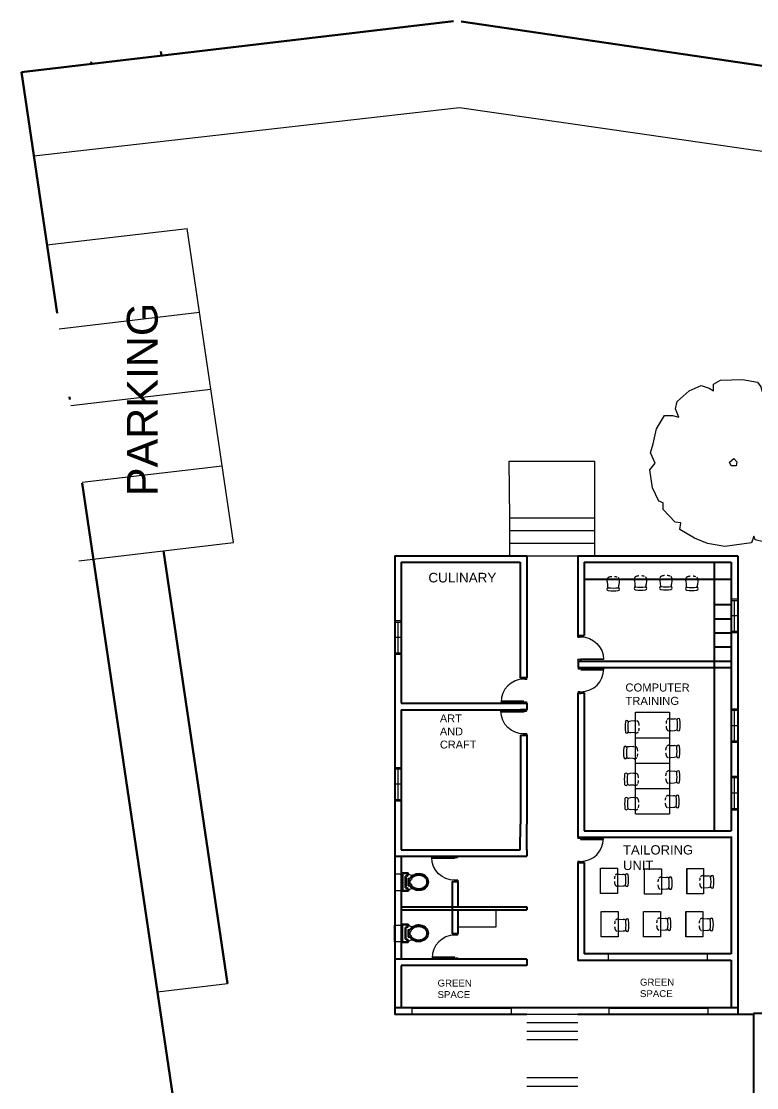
# Model space of a CAD drawing. Header units: metres. Extents: x -62 to 1282, y -193 to 114.
# Drawn here: x 225.24 to 251.3, y 75.63 to 113.43 of the extents above; entities that cross this region are included whole.
import ezdxf

# ---------------------------------------------------------------- set-up
doc = ezdxf.new("R2010")
doc.units = ezdxf.units.M
doc.header["$MEASUREMENT"] = 0
doc.linetypes.add('ACAD_ISO04W100', pattern=[30, 24, -3, 0, -3])
doc.linetypes.add('HIDDEN2', pattern=[0.1875, 0.125, -0.0625])
for name, color, linetype in [('door space', 1, 'Continuous'), ('ID-LOOSE', 31, 'Continuous'), ('ID-LOOSE2', 8, 'Continuous'), ('WINDOW', 10, 'Continuous')]:
    doc.layers.add(name, color=color, linetype=linetype)
for name, color, linetype, plot in [('PLINTH', 7, 'Continuous', False), ('STAIR', 231, 'Continuous', False), ('TEXT', 141, 'Continuous', False)]:
    doc.layers.add(name, color=color, linetype=linetype, plot=plot)
doc.layers.add('SITE BOUNDARY', color=6, linetype='ACAD_ISO04W100', lineweight=60)
doc.layers.add('WALL', color=2, linetype='Continuous', lineweight=40)
doc.styles.get("Standard").update_dxf_attribs({"font": 'arial.ttf'})

# ---------------------------------------------------------------- blocks, each defined once
blk = doc.blocks.new('A$C50846A53')
at = {"linetype": 'Continuous'}
for p, q in [((0, 0.74), (0, 0.56)), ((0.5, 0.74), (0, 0.74)), ((0.47, 0.71), (0.03, 0.71)), ((0.03, 0.71), (0.03, 0.59)), ((0.03, 0.59), (0.063, 0.59)), ((0.093, 0.64), (0.063, 0.59)), ((0.11, 0.61), (0.08, 0.56)), ((0.093, 0.64), (0.407, 0.64)), ((0.11, 0.61), (0.39, 0.61)), ((0.42, 0.56), (0.39, 0.61)), ((0.437, 0.59), (0.407, 0.64)), ((0.437, 0.59), (0.47, 0.59)), ((0.47, 0.59), (0.47, 0.71)), ((0.5, 0.56), (0.5, 0.74)), ((0, 0.56), (0.08, 0.56)), ((0.15, 0.557), (0.15, 0.52)), ((0.15, 0.557), (0.351, 0.557)), ((0.17, 0.537), (0.332, 0.537)), ((0.2, 0.507), (0.2, 0.488)), ((0.2, 0.507), (0.301, 0.507)), ((0.301, 0.507), (0.301, 0.488)), ((0.351, 0.557), (0.351, 0.52)), ((0.42, 0.56), (0.5, 0.56))]:
    blk.add_line(p, q, dxfattribs=at)
for centre, radius, start, end in [((-0.039, 0.461), 0.106, 344.642, 68.7339), ((0.11, 0.542), 0.06, 306.0032, 355.4798), ((0.391, 0.542), 0.06, 184.5202, 233.9959), ((0.539, 0.461), 0.106, 111.2661, 195.358)]:
    blk.add_arc(centre, radius, start, end, dxfattribs=at)
blk.add_ellipse((0.251, 0.274), major_axis=(0, 0.274), ratio=0.828948, start_param=0.459479, end_param=5.823706, dxfattribs=at)
for points, knots in [([(0.145, 0.493), (0.144, 0.492), (0.143, 0.491), (0.132, 0.483), (0.123, 0.475), (0.106, 0.457), (0.098, 0.447), (0.084, 0.426), (0.077, 0.415), (0.066, 0.391), (0.061, 0.378), (0.053, 0.352), (0.05, 0.339), (0.045, 0.311), (0.044, 0.298), (0.043, 0.27), (0.043, 0.256), (0.046, 0.228), (0.049, 0.215), (0.055, 0.188), (0.059, 0.175), (0.069, 0.15), (0.075, 0.138), (0.088, 0.116), (0.095, 0.105), (0.111, 0.085), (0.12, 0.077), (0.138, 0.06), (0.147, 0.053), (0.167, 0.041), (0.178, 0.036), (0.199, 0.028), (0.209, 0.025), (0.231, 0.021), (0.242, 0.02), (0.264, 0.02), (0.275, 0.021), (0.297, 0.026), (0.307, 0.029), (0.328, 0.038), (0.338, 0.044), (0.358, 0.057), (0.367, 0.064), (0.385, 0.081), (0.394, 0.09), (0.409, 0.11), (0.416, 0.121), (0.429, 0.144), (0.434, 0.156), (0.444, 0.181), (0.448, 0.194), (0.454, 0.221), (0.456, 0.235), (0.458, 0.262), (0.458, 0.276), (0.457, 0.304), (0.455, 0.318), (0.45, 0.345), (0.447, 0.358), (0.438, 0.384), (0.433, 0.396), (0.421, 0.42), (0.414, 0.431), (0.399, 0.452), (0.391, 0.461), (0.374, 0.479), (0.365, 0.486), (0.356, 0.493)], [0.542145, 0.542145, 0.542145, 0.542145, 0.562703, 0.562703, 0.724661, 0.724661, 0.886619, 0.886619, 1.048577, 1.048577, 1.210535, 1.210535, 1.372493, 1.372493, 1.534451, 1.534451, 1.696409, 1.696409, 1.858367, 1.858367, 2.020325, 2.020325, 2.182283, 2.182283, 2.344241, 2.344241, 2.506199, 2.506199, 2.668157, 2.668157, 2.830115, 2.830115, 2.992073, 2.992073, 3.154031, 3.154031, 3.315989, 3.315989, 3.477947, 3.477947, 3.639905, 3.639905, 3.801863, 3.801863, 3.963821, 3.963821, 4.125779, 4.125779, 4.287737, 4.287737, 4.449695, 4.449695, 4.611653, 4.611653, 4.773611, 4.773611, 4.935569, 4.935569, 5.097526, 5.097526, 5.259484, 5.259484, 5.421442, 5.421442, 5.5834, 5.5834, 5.741045, 5.741045, 5.741045, 5.741045]), ([(0.2, 0.488), (0.17, 0.474), (0.164, 0.47), (0.151, 0.46), (0.144, 0.454), (0.13, 0.439), (0.123, 0.431), (0.111, 0.413), (0.106, 0.404), (0.096, 0.384), (0.091, 0.373), (0.084, 0.352), (0.081, 0.34), (0.076, 0.317), (0.075, 0.305), (0.073, 0.282), (0.073, 0.27), (0.074, 0.246), (0.076, 0.234), (0.08, 0.211), (0.083, 0.2), (0.09, 0.178), (0.095, 0.167), (0.104, 0.147), (0.11, 0.138), (0.122, 0.12), (0.128, 0.112), (0.142, 0.097), (0.149, 0.09), (0.165, 0.078), (0.173, 0.073), (0.189, 0.064), (0.197, 0.06), (0.214, 0.055), (0.222, 0.053), (0.239, 0.05), (0.248, 0.05), (0.266, 0.051), (0.276, 0.052), (0.296, 0.057), (0.306, 0.061), (0.325, 0.071), (0.335, 0.077), (0.353, 0.091), (0.361, 0.099), (0.377, 0.117), (0.384, 0.127), (0.398, 0.149), (0.404, 0.161), (0.414, 0.185), (0.418, 0.198), (0.424, 0.225), (0.426, 0.239), (0.428, 0.267), (0.428, 0.281), (0.426, 0.309), (0.424, 0.323), (0.418, 0.349), (0.414, 0.363), (0.404, 0.387), (0.398, 0.399), (0.385, 0.421), (0.378, 0.431), (0.362, 0.449), (0.353, 0.458), (0.338, 0.469), (0.332, 0.474), (0.301, 0.488)], [0.459479, 0.459479, 0.459479, 0.459479, 0.567422, 0.567422, 0.720865, 0.720865, 0.874307, 0.874307, 1.02775, 1.02775, 1.181192, 1.181192, 1.334635, 1.334635, 1.488077, 1.488077, 1.64152, 1.64152, 1.794963, 1.794963, 1.948405, 1.948405, 2.101848, 2.101848, 2.25529, 2.25529, 2.408733, 2.408733, 2.562175, 2.562175, 2.715618, 2.715618, 2.86906, 2.86906, 3.022503, 3.022503, 3.175946, 3.175946, 3.356457, 3.356457, 3.536968, 3.536968, 3.717479, 3.717479, 3.89799, 3.89799, 4.078501, 4.078501, 4.259012, 4.259012, 4.439523, 4.439523, 4.620035, 4.620035, 4.800546, 4.800546, 4.981057, 4.981057, 5.161568, 5.161568, 5.342079, 5.342079, 5.52259, 5.52259, 5.703101, 5.703101, 5.823706, 5.823706, 5.823706, 5.823706])]:
    blk.add_open_spline(points, degree=3, knots=knots, dxfattribs=at)
blk = doc.blocks.new('Simple tree 13_cad-block.com')
at = {"color": 0}
for points in [[(-1468, -1499), (-1766, -1175), (-1766, -1008), (-1883, -968), (-2037, -632), (-2103, -179), (-1973, -11), (-2089, 248), (-2025, 481), (-1935, 856), (-1740, 1192), (-1534, 1192), (-1378, 1153), (-1456, 1360), (-1416, 1541), (-1119, 1813), (-809, 1943), (-615, 1878), (-498, 1813), (-498, 1981), (-330, 2085), (227, 2098), (602, 2033), (692, 1917), (718, 1800), (886, 1839), (1068, 1800), (1391, 1555), (1611, 1348), (1779, 1115), (1766, 946), (1701, 868), (1883, 856), (1948, 752), (2102, 235), (2090, -361), (1934, -839), (1818, -1008), (1649, -1008), (1689, -1124), (1701, -1266), (1313, -1719), (1028, -1848), (757, -1991), (550, -1939), (511, -1848), (459, -2017), (-214, -2107), (-653, -2029), (-977, -1900), (-1352, -1681), (-1326, -1512)], [(-58, -76), (-97, 15), (6, 105), (84, 28), (71, -76)]]:
    blk.add_lwpolyline(points, close=True, dxfattribs=at)

msp = doc.modelspace()

# ---------------------------------------------------------------- linework, layer by layer
for p, q in [((238.706, 89.023), (238.706, 86.753)), ((238.706, 80.184), (238.704, 80.184))]:
    msp.add_line(p, q)
at = {"layer": 'Defpoints'}
for p, q in [((230.205, 112.214), (230.183, 112.363)), ((227.721, 111.922), (227.71, 111.996)), ((225.237, 111.63), (225.682, 108.664)), ((225.682, 108.664), (240.771, 110.374)), ((240.771, 110.374), (264.198, 107.001)), ((226.144, 105.501), (231.112, 106.084)), ((231.552, 103.115), (231.112, 106.084)), ((232.76, 94.95), (231.112, 106.084)), ((226.583, 102.532), (231.552, 103.115)), ((226.986, 99.81), (231.954, 100.393)), ((227.389, 97.088), (232.357, 97.672)), ((227.271, 94.306), (232.76, 94.95)), ((232.547, 79.319), (230.276, 94.659)), ((247.014, 88.935), (248.214, 88.935)), ((247.014, 85.335), (247.014, 88.935)), ((248.214, 88.935), (248.214, 85.335)), ((247.014, 88.035), (248.214, 88.035)), ((247.014, 87.135), (248.214, 87.135)), ((247.014, 86.235), (248.214, 86.235)), ((247.014, 85.335), (248.214, 85.335)), ((248.825, 83.388), (248.825, 82.502)), ((248.795, 81.871), (248.795, 80.971)), ((247.797, 80.971), (247.295, 80.971)), ((230.063, 79.027), (232.547, 79.319))]:
    msp.add_line(p, q, dxfattribs=at)
at = {"layer": 'door space'}
for p, q in [((244.962, 91.652), (245.062, 91.653)), ((244.962, 91.602), (244.962, 91.652)), ((244.962, 91.602), (245.022, 91.602)), ((245.022, 91.607), (245.062, 91.608)), ((245.022, 91.607), (245.022, 91.602)), ((245.062, 91.653), (245.062, 91.608)), ((244.971, 90.752), (244.97, 90.802)), ((245.03, 90.802), (244.97, 90.802)), ((245.071, 90.753), (244.971, 90.752)), ((245.03, 90.802), (245.031, 90.797)), ((245.071, 90.798), (245.031, 90.797)), ((245.07, 90.833), (245.88, 90.841)), ((245.071, 90.798), (245.07, 90.833)), ((245.88, 90.806), (245.071, 90.798)), ((245.071, 90.798), (245.071, 90.753)), ((244.974, 90.518), (244.974, 90.468)), ((245.074, 90.518), (244.974, 90.518)), ((245.034, 90.468), (244.974, 90.468)), ((245.074, 90.473), (245.034, 90.473)), ((245.034, 90.468), (245.034, 90.473)), ((245.074, 90.473), (245.074, 90.518)), ((245.884, 90.473), (245.074, 90.473)), ((245.074, 90.473), (245.074, 90.438)), ((245.074, 90.438), (245.884, 90.438)), ((243.054, 90.153), (243.054, 90.108)), ((243.154, 90.153), (243.054, 90.153)), ((243.094, 90.108), (243.054, 90.108)), ((243.094, 90.108), (243.094, 90.103)), ((243.154, 90.103), (243.094, 90.103)), ((243.154, 90.103), (243.154, 90.153)), ((244.974, 89.668), (244.974, 89.618)), ((244.974, 89.668), (245.034, 89.668)), ((244.974, 89.618), (245.074, 89.618)), ((245.034, 89.663), (245.034, 89.668)), ((245.034, 89.663), (245.074, 89.663)), ((245.074, 89.618), (245.074, 89.663)), ((243.054, 89.333), (242.244, 89.333)), ((242.244, 89.298), (243.054, 89.298)), ((243.054, 89.298), (243.054, 89.333)), ((243.054, 89.298), (243.054, 89.253)), ((243.054, 89.298), (243.094, 89.298)), ((243.054, 89.253), (243.154, 89.253)), ((243.094, 89.303), (243.094, 89.298)), ((243.094, 89.303), (243.154, 89.303)), ((243.154, 89.253), (243.154, 89.303)), ((242.236, 88.971), (243.046, 88.979)), ((243.046, 88.944), (242.236, 88.936)), ((243.046, 89.024), (243.146, 89.025)), ((243.046, 88.979), (243.046, 89.024)), ((243.046, 88.979), (243.046, 88.944)), ((243.046, 88.979), (243.086, 88.979)), ((243.086, 88.974), (243.086, 88.979)), ((243.086, 88.974), (243.146, 88.975)), ((243.146, 89.025), (243.146, 88.975)), ((243.094, 88.17), (243.054, 88.169)), ((243.055, 88.124), (243.054, 88.169)), ((243.155, 88.125), (243.055, 88.124)), ((243.094, 88.17), (243.094, 88.175)), ((243.154, 88.175), (243.094, 88.175)), ((243.154, 88.175), (243.155, 88.125)), ((244.963, 84.505), (244.963, 84.455)), ((245.063, 84.505), (244.963, 84.505)), ((245.023, 84.455), (244.963, 84.455)), ((245.063, 84.46), (245.023, 84.46)), ((245.023, 84.455), (245.023, 84.46)), ((245.063, 84.46), (245.063, 84.505)), ((245.873, 84.46), (245.063, 84.46)), ((245.063, 84.46), (245.063, 84.425)), ((245.063, 84.425), (245.873, 84.425)), ((239.787, 83.783), (240.597, 83.791)), ((240.597, 83.756), (239.787, 83.748)), ((240.597, 83.836), (240.697, 83.837)), ((240.597, 83.791), (240.597, 83.836)), ((240.597, 83.791), (240.637, 83.792)), ((240.597, 83.791), (240.597, 83.756)), ((240.637, 83.787), (240.637, 83.792)), ((240.637, 83.787), (240.697, 83.787)), ((240.697, 83.837), (240.697, 83.787)), ((244.963, 83.655), (244.963, 83.605)), ((244.963, 83.655), (245.023, 83.655)), ((244.963, 83.605), (245.063, 83.605)), ((245.023, 83.65), (245.023, 83.655)), ((245.023, 83.65), (245.063, 83.65)), ((245.063, 83.605), (245.063, 83.65)), ((240.645, 82.982), (240.605, 82.981)), ((240.606, 82.936), (240.605, 82.981)), ((240.706, 82.937), (240.606, 82.936)), ((240.645, 82.982), (240.645, 82.987)), ((240.705, 82.987), (240.645, 82.987)), ((240.705, 82.987), (240.706, 82.937)), ((240.606, 81.079), (240.606, 81.034)), ((240.706, 81.079), (240.606, 81.079)), ((240.646, 81.034), (240.606, 81.034)), ((240.646, 81.034), (240.646, 81.029)), ((240.706, 81.029), (240.646, 81.029)), ((240.706, 81.029), (240.706, 81.079)), ((240.606, 80.259), (239.796, 80.259)), ((239.796, 80.224), (240.606, 80.224)), ((240.606, 80.224), (240.606, 80.259)), ((240.606, 80.224), (240.606, 80.179)), ((240.606, 80.224), (240.646, 80.224)), ((240.606, 80.179), (240.706, 80.179)), ((240.646, 80.229), (240.646, 80.224)), ((240.646, 80.229), (240.706, 80.229)), ((240.706, 80.179), (240.706, 80.229))]:
    msp.add_line(p, q, dxfattribs=at)
at = {"layer": 'door space', "extrusion": (0, 0, -1)}
for centre, major_axis in [((245.071, 90.798), (0.578, -0.567)), ((243.046, 88.979), (-0.578, 0.567)), ((240.597, 83.791), (-0.578, 0.567))]:
    msp.add_ellipse(centre, major_axis=major_axis, ratio=1, start_param=3.926991, end_param=5.497787, dxfattribs=at)
at = {"layer": 'door space'}
for centre, major_axis in [((245.074, 90.473), (0.573, 0.573)), ((243.054, 89.298), (-0.573, -0.573)), ((245.063, 84.46), (0.573, 0.573)), ((240.606, 80.224), (-0.573, -0.573))]:
    msp.add_ellipse(centre, major_axis=major_axis, ratio=1, start_param=3.926991, end_param=5.497787, dxfattribs=at)
at = {"layer": 'ID-LOOSE'}
for p, q in [((246.005, 93.575), (246.017, 93.44)), ((246.433, 93.575), (246.424, 93.44)), ((246.969, 93.604), (246.981, 93.469)), ((247.397, 93.604), (247.387, 93.469)), ((247.873, 93.616), (247.885, 93.481)), ((248.301, 93.616), (248.291, 93.481)), ((248.789, 93.592), (248.801, 93.456)), ((249.217, 93.592), (249.208, 93.456)), ((246.977, 88.631), (246.842, 88.619)), ((248.259, 88.709), (248.394, 88.7)), ((246.977, 88.203), (246.842, 88.213)), ((248.259, 88.281), (248.394, 88.293)), ((246.923, 87.722), (246.788, 87.71)), ((248.245, 87.762), (248.38, 87.753)), ((248.245, 87.334), (248.38, 87.346)), ((246.923, 87.294), (246.788, 87.303)), ((246.948, 86.774), (246.813, 86.762)), ((248.245, 86.854), (248.38, 86.844)), ((246.948, 86.346), (246.813, 86.356)), ((248.245, 86.426), (248.38, 86.438)), ((246.961, 85.909), (246.826, 85.897)), ((248.225, 85.985), (248.36, 85.976)), ((246.961, 85.481), (246.826, 85.49)), ((248.225, 85.557), (248.36, 85.569)), ((246.427, 83.199), (246.562, 83.189)), ((247.97, 83.089), (248.105, 83.079)), ((249.449, 83.142), (249.585, 83.132)), ((246.427, 82.771), (246.562, 82.783)), ((247.97, 82.66), (248.105, 82.672)), ((249.449, 82.714), (249.585, 82.726)), ((246.436, 81.602), (246.571, 81.592)), ((247.924, 81.639), (248.059, 81.629)), ((249.431, 81.627), (249.566, 81.618)), ((246.436, 81.174), (246.571, 81.186)), ((247.924, 81.211), (248.059, 81.223)), ((249.431, 81.199), (249.566, 81.211))]:
    msp.add_line(p, q, dxfattribs=at)
at = {"layer": 'ID-LOOSE', "linetype": 'HIDDEN2', "ltscale": 0.03}
for points in [[(246.969, 93.604), (246.965, 93.647, -0.358502), (247.038, 93.753, -0.141508), (247.327, 93.753, -0.358502), (247.4, 93.647), (247.397, 93.604)], [(247.873, 93.616), (247.869, 93.659, -0.358502), (247.942, 93.765, -0.141508), (248.231, 93.765, -0.358502), (248.304, 93.659), (248.301, 93.616)], [(248.789, 93.592), (248.786, 93.634, -0.358502), (248.859, 93.741, -0.141508), (249.148, 93.741, -0.358502), (249.221, 93.634), (249.217, 93.592)], [(246.005, 93.575), (246.001, 93.618, -0.358502), (246.074, 93.725, -0.141508), (246.363, 93.725, -0.358502), (246.436, 93.618), (246.433, 93.575)], [(246.977, 88.631), (247.02, 88.635, -0.358502), (247.126, 88.562, -0.141508), (247.126, 88.273, -0.358502), (247.02, 88.2), (246.977, 88.203)], [(248.259, 88.281), (248.216, 88.277, -0.358502), (248.11, 88.35, -0.141508), (248.11, 88.639, -0.358502), (248.216, 88.712), (248.259, 88.709)], [(246.923, 87.722), (246.966, 87.726, -0.358502), (247.072, 87.653, -0.141508), (247.072, 87.364, -0.358502), (246.966, 87.291), (246.923, 87.294)], [(248.245, 87.334), (248.202, 87.331, -0.358502), (248.096, 87.404, -0.141508), (248.096, 87.693, -0.358502), (248.202, 87.766), (248.245, 87.762)], [(246.948, 86.774), (246.991, 86.778, -0.358502), (247.098, 86.705, -0.141508), (247.098, 86.416, -0.358502), (246.991, 86.343), (246.948, 86.346)], [(248.245, 86.426), (248.202, 86.422, -0.358502), (248.096, 86.495, -0.141508), (248.096, 86.784, -0.358502), (248.202, 86.857), (248.245, 86.854)], [(246.961, 85.909), (247.004, 85.913, -0.358502), (247.11, 85.84, -0.141508), (247.11, 85.551, -0.358502), (247.004, 85.478), (246.961, 85.481)], [(248.225, 85.557), (248.182, 85.553, -0.358502), (248.076, 85.626, -0.141508), (248.076, 85.915, -0.358502), (248.182, 85.988), (248.225, 85.985)], [(246.427, 82.771), (246.384, 82.767, -0.358502), (246.278, 82.84, -0.141508), (246.278, 83.129, -0.358502), (246.384, 83.202), (246.427, 83.199)], [(247.97, 82.66), (247.927, 82.657, -0.358502), (247.821, 82.73, -0.141508), (247.821, 83.019, -0.358502), (247.927, 83.092), (247.97, 83.089)], [(249.449, 82.714), (249.407, 82.71, -0.358502), (249.3, 82.783, -0.141508), (249.3, 83.072, -0.358502), (249.407, 83.145), (249.449, 83.142)], [(246.436, 81.174), (246.393, 81.17, -0.358502), (246.287, 81.243, -0.141508), (246.287, 81.532, -0.358502), (246.393, 81.605), (246.436, 81.602)], [(247.924, 81.211), (247.881, 81.207, -0.358502), (247.775, 81.28, -0.141508), (247.775, 81.569, -0.358502), (247.881, 81.642), (247.924, 81.639)], [(249.431, 81.199), (249.388, 81.195, -0.358502), (249.282, 81.268, -0.141508), (249.282, 81.557, -0.358502), (249.388, 81.63), (249.431, 81.627)]]:
    msp.add_lwpolyline(points, format="xyb", dxfattribs=at)
at = {"layer": 'ID-LOOSE'}
for centre, radius, start, end in [((246.22, 93.44), 0.203, 180, 206.2122), ((246.22, 93.44), 0.203, 333.618, 0), ((247.011, 93.329), 0.0508, 98.4555, 261.5445), ((247.184, 93.469), 0.203, 180, 206.2122), ((247.355, 93.329), 0.0508, 278.4555, 81.5445), ((247.184, 93.469), 0.203, 333.618, 0), ((247.915, 93.341), 0.0508, 98.4555, 261.5445), ((248.088, 93.481), 0.203, 180, 206.2122), ((248.259, 93.341), 0.0508, 278.4555, 81.5445), ((248.088, 93.481), 0.203, 333.618, 0), ((249.004, 93.456), 0.203, 180, 206.2122), ((249.004, 93.456), 0.203, 333.618, 0), ((246.047, 93.301), 0.0508, 98.4555, 261.5445), ((246.219, 94.456), 1.219, 261.5445, 278.4555), ((246.391, 93.301), 0.0508, 278.4555, 81.5445), ((247.183, 94.485), 1.219, 261.5445, 278.4555), ((248.087, 94.497), 1.219, 261.5445, 278.4555), ((248.831, 93.317), 0.0508, 98.4555, 261.5445), ((249.003, 94.472), 1.219, 261.5445, 278.4555), ((249.175, 93.317), 0.0508, 278.4555, 81.5445), ((247.858, 88.417), 1.219, 171.5445, 188.4555), ((246.702, 88.589), 0.0508, 8.4555, 171.5445), ((246.842, 88.416), 0.203, 90, 116.2122), ((248.394, 88.496), 0.203, 63.618, 90), ((248.534, 88.667), 0.0508, 8.4555, 171.5445), ((247.378, 88.495), 1.219, 351.5445, 8.4555), ((246.702, 88.246), 0.0508, 188.4555, 351.5445), ((246.842, 88.416), 0.203, 243.618, 270), ((248.394, 88.496), 0.203, 270, 296.2122), ((248.534, 88.323), 0.0508, 188.4555, 351.5445), ((246.648, 87.68), 0.0508, 8.4555, 171.5445), ((246.788, 87.507), 0.203, 90, 116.2122), ((248.38, 87.549), 0.203, 63.618, 90), ((248.52, 87.72), 0.0508, 8.4555, 171.5445), ((247.364, 87.548), 1.219, 351.5445, 8.4555), ((247.804, 87.508), 1.219, 171.5445, 188.4555), ((246.648, 87.336), 0.0508, 188.4555, 351.5445), ((246.788, 87.507), 0.203, 243.618, 270), ((248.38, 87.549), 0.203, 270, 296.2122), ((248.52, 87.376), 0.0508, 188.4555, 351.5445), ((247.829, 86.56), 1.219, 171.5445, 188.4555), ((246.674, 86.732), 0.0508, 8.4555, 171.5445), ((246.813, 86.559), 0.203, 90, 116.2122), ((248.38, 86.641), 0.203, 63.618, 90), ((248.52, 86.811), 0.0508, 8.4555, 171.5445), ((247.364, 86.64), 1.219, 351.5445, 8.4555), ((246.674, 86.388), 0.0508, 188.4555, 351.5445), ((246.813, 86.559), 0.203, 243.618, 270), ((248.38, 86.641), 0.203, 270, 296.2122), ((248.52, 86.468), 0.0508, 188.4555, 351.5445), ((247.842, 85.695), 1.219, 171.5445, 188.4555), ((246.686, 85.867), 0.0508, 8.4555, 171.5445), ((246.826, 85.694), 0.203, 90, 116.2122), ((248.36, 85.772), 0.203, 63.618, 90), ((248.5, 85.943), 0.0508, 8.4555, 171.5445), ((247.344, 85.771), 1.219, 351.5445, 8.4555), ((246.686, 85.523), 0.0508, 188.4555, 351.5445), ((246.826, 85.694), 0.203, 243.618, 270), ((248.36, 85.772), 0.203, 270, 296.2122), ((248.5, 85.599), 0.0508, 188.4555, 351.5445), ((246.562, 82.986), 0.203, 63.618, 90), ((246.702, 83.156), 0.0508, 8.4555, 171.5445), ((246.562, 82.986), 0.203, 270, 296.2122), ((246.702, 82.813), 0.0508, 188.4555, 351.5445), ((245.546, 82.984), 1.219, 351.5445, 8.4555), ((248.105, 82.876), 0.203, 63.618, 90), ((248.245, 83.046), 0.0508, 8.4555, 171.5445), ((247.089, 82.874), 1.219, 351.5445, 8.4555), ((249.585, 82.929), 0.203, 63.618, 90), ((249.724, 83.099), 0.0508, 8.4555, 171.5445), ((248.569, 82.927), 1.219, 351.5445, 8.4555), ((248.105, 82.876), 0.203, 270, 296.2122), ((248.245, 82.702), 0.0508, 188.4555, 351.5445), ((249.585, 82.929), 0.203, 270, 296.2122), ((249.724, 82.756), 0.0508, 188.4555, 351.5445), ((246.571, 81.389), 0.203, 63.618, 90), ((246.711, 81.559), 0.0508, 8.4555, 171.5445), ((245.555, 81.387), 1.219, 351.5445, 8.4555), ((248.059, 81.426), 0.203, 63.618, 90), ((248.199, 81.596), 0.0508, 8.4555, 171.5445), ((247.043, 81.424), 1.219, 351.5445, 8.4555), ((249.566, 81.414), 0.203, 63.618, 90), ((249.706, 81.585), 0.0508, 8.4555, 171.5445), ((248.55, 81.413), 1.219, 351.5445, 8.4555), ((246.571, 81.389), 0.203, 270, 296.2122), ((246.711, 81.216), 0.0508, 188.4555, 351.5445), ((248.059, 81.426), 0.203, 270, 296.2122), ((248.199, 81.252), 0.0508, 188.4555, 351.5445), ((249.566, 81.414), 0.203, 270, 296.2122), ((249.706, 81.241), 0.0508, 188.4555, 351.5445)]:
    msp.add_arc(centre, radius, start, end, dxfattribs=at)
at = {"layer": 'ID-LOOSE2', "color": 7}
for centre, start, end in [((247.183, 94.585), 261.5445, 278.4555), ((248.087, 94.597), 261.5445, 278.4555), ((246.219, 94.557), 261.5445, 278.4555), ((249.003, 94.573), 261.5445, 278.4555), ((247.958, 88.417), 171.5445, 188.4555), ((247.278, 88.495), 351.5445, 8.4555), ((247.264, 87.548), 351.5445, 8.4555), ((247.904, 87.508), 171.5445, 188.4555), ((247.93, 86.56), 171.5445, 188.4555), ((247.264, 86.64), 351.5445, 8.4555), ((247.943, 85.695), 171.5445, 188.4555), ((247.244, 85.771), 351.5445, 8.4555), ((245.446, 82.984), 351.5445, 8.4555), ((246.989, 82.874), 351.5445, 8.4555), ((248.468, 82.927), 351.5445, 8.4555), ((245.455, 81.387), 351.5445, 8.4555), ((246.943, 81.424), 351.5445, 8.4555), ((248.45, 81.413), 351.5445, 8.4555)]:
    msp.add_arc(centre, 1.219, start, end, dxfattribs=at)
at = {"layer": 'PLINTH'}
for p, q in [((243.156, 94.483), (244.963, 94.483)), ((245.77, 82.514), (245.77, 83.414)), ((245.77, 83.414), (246.37, 83.414)), ((246.37, 83.414), (246.37, 82.514)), ((247.325, 82.488), (247.325, 83.388)), ((247.325, 83.388), (247.925, 83.388)), ((247.925, 83.388), (247.925, 82.488)), ((248.825, 82.502), (248.825, 83.402)), ((248.825, 83.402), (249.425, 83.402)), ((249.425, 83.402), (249.425, 82.502)), ((246.37, 82.514), (245.77, 82.514)), ((247.925, 82.488), (247.325, 82.488)), ((249.425, 82.502), (248.825, 82.502)), ((242.069, 81.334), (242.069, 81.934)), ((245.791, 80.973), (245.791, 81.873)), ((245.791, 81.873), (246.391, 81.873)), ((246.391, 81.873), (246.391, 80.973)), ((247.295, 80.971), (247.295, 81.871)), ((247.295, 81.871), (247.895, 81.871)), ((247.895, 81.871), (247.895, 80.971)), ((248.795, 80.974), (248.795, 81.874)), ((248.795, 81.874), (249.395, 81.874)), ((249.395, 81.874), (249.395, 80.974)), ((240.706, 81.334), (242.069, 81.334)), ((246.391, 80.973), (245.791, 80.973)), ((247.895, 80.971), (247.295, 80.971)), ((249.395, 80.974), (248.795, 80.974))]:
    msp.add_line(p, q, dxfattribs=at)
at = {"layer": 'SITE BOUNDARY'}
for p, q in [((225.237, 111.63), (240.561, 113.43)), ((240.824, 113.426), (287.294, 106.576)), ((230.205, 112.214), (230.183, 112.363)), ((227.721, 111.922), (227.71, 111.996)), ((235.316, 43.537), (225.237, 111.63)), ((232.547, 79.319), (230.276, 94.659))]:
    msp.add_line(p, q, dxfattribs=at)
at = {"layer": 'STAIR'}
for p, q in [((242.556, 95.833), (242.532, 97.833)), ((242.532, 97.833), (245.563, 97.833)), ((245.563, 95.833), (245.563, 97.833)), ((242.556, 95.683), (242.556, 95.833)), ((242.556, 95.833), (245.563, 95.833)), ((242.556, 94.483), (242.556, 95.683)), ((245.563, 95.683), (245.563, 95.833)), ((245.563, 94.483), (245.563, 95.683)), ((242.556, 95.383), (245.563, 95.383)), ((242.556, 94.933), (245.563, 94.933)), ((244.963, 78.223), (243.156, 78.223)), ((244.963, 77.923), (243.156, 77.923)), ((244.963, 77.623), (243.156, 77.623)), ((244.963, 77.323), (243.156, 77.323)), ((244.963, 75.971), (243.156, 75.971)), ((244.963, 75.671), (243.156, 75.671))]:
    msp.add_line(p, q, dxfattribs=at)
at = {"layer": 'WALL'}
for p, q in [((238.476, 94.483), (240.643, 94.483)), ((238.476, 94.483), (238.476, 78.223)), ((238.706, 94.253), (242.926, 94.253)), ((238.706, 94.253), (238.706, 89.253)), ((240.643, 94.483), (243.156, 94.483)), ((242.926, 94.253), (242.926, 90.153)), ((243.156, 94.483), (243.156, 90.153)), ((244.963, 94.483), (244.963, 91.602)), ((244.963, 94.483), (250.631, 94.483)), ((245.193, 94.253), (245.193, 91.653)), ((245.193, 94.253), (250.401, 94.253)), ((249.801, 94.253), (249.801, 84.735)), ((250.401, 94.253), (250.401, 84.735)), ((250.631, 94.483), (250.631, 78.223)), ((245.193, 93.653), (250.401, 93.653)), ((249.801, 93.653), (249.801, 90.753)), ((249.801, 92.753), (250.401, 92.753)), ((249.801, 92.253), (250.401, 92.253)), ((244.963, 91.653), (245.193, 91.653)), ((249.801, 91.753), (250.401, 91.753)), ((249.801, 91.253), (250.401, 91.253)), ((244.971, 90.753), (250.401, 90.753)), ((244.971, 90.752), (244.971, 90.523)), ((244.971, 90.523), (250.401, 90.523)), ((245.204, 90.517), (245.204, 90.518)), ((243.156, 90.153), (242.926, 90.153)), ((244.963, 89.623), (244.963, 84.505)), ((244.971, 89.623), (245.193, 89.623)), ((244.974, 89.618), (245.074, 89.618)), ((245.193, 89.623), (245.193, 84.735)), ((245.193, 89.618), (245.204, 89.618)), ((238.706, 89.253), (242.926, 89.253)), ((242.926, 89.253), (243.156, 89.253)), ((243.156, 89.253), (243.156, 89.023)), ((238.706, 89.023), (242.926, 89.023)), ((238.706, 89.023), (238.706, 84.065)), ((243.157, 89.023), (242.927, 89.023)), ((242.927, 88.123), (243.157, 88.123)), ((242.927, 88.123), (242.927, 84.965)), ((243.156, 88.123), (243.156, 84.965)), ((250.401, 87.385), (250.401, 84.735)), ((242.926, 84.065), (242.927, 84.965)), ((243.156, 84.065), (243.156, 84.965)), ((245.193, 84.735), (250.401, 84.735)), ((244.963, 84.505), (250.401, 84.505)), ((245.193, 84.504), (245.193, 84.505)), ((250.401, 84.532), (250.401, 80.371)), ((238.706, 84.065), (242.926, 84.065)), ((243.156, 84.065), (243.156, 83.835)), ((238.476, 83.835), (243.156, 83.835)), ((238.706, 83.835), (238.706, 80.184)), ((244.963, 83.605), (245.193, 83.605)), ((244.963, 83.605), (244.963, 80.141)), ((244.963, 83.605), (245.063, 83.605)), ((245.193, 83.605), (245.193, 80.371)), ((240.506, 82.935), (240.506, 81.084)), ((240.506, 82.935), (240.706, 82.935)), ((240.706, 82.935), (240.706, 82.034)), ((238.706, 82.034), (243.156, 82.034)), ((243.156, 82.034), (243.156, 81.934)), ((238.706, 81.934), (243.156, 81.934)), ((240.706, 81.934), (240.706, 81.084)), ((240.706, 81.934), (240.706, 81.334)), ((240.715, 81.084), (240.506, 81.084)), ((243.156, 80.184), (238.476, 80.184)), ((243.156, 80.184), (243.156, 79.954)), ((250.401, 80.371), (245.193, 80.371)), ((250.401, 80.142), (250.401, 78.453)), ((243.156, 79.954), (238.706, 79.954)), ((238.706, 79.954), (238.706, 78.453)), ((250.401, 80.141), (244.963, 80.141)), ((250.631, 78.453), (238.476, 78.453)), ((253.893, 78.253), (251.19, 78.253)), ((251.19, 78.253), (251.19, 72.709)), ((243.156, 78.223), (238.476, 78.223)), ((251.19, 78.223), (244.963, 78.223))]:
    msp.add_line(p, q, dxfattribs=at)
at = {"layer": 'WINDOW'}
for p, q in [((250.401, 91.753), (250.401, 92.953)), ((250.401, 92.953), (250.631, 92.953)), ((250.401, 92.903), (250.631, 92.903)), ((250.516, 91.803), (250.516, 92.903)), ((250.631, 92.953), (250.631, 91.753)), ((250.631, 92.353), (250.401, 92.353)), ((250.631, 91.753), (250.631, 92.353)), ((238.477, 90.985), (238.477, 92.185)), ((238.477, 92.185), (238.707, 92.185)), ((238.477, 92.135), (238.707, 92.135)), ((238.592, 91.035), (238.592, 92.135)), ((238.707, 92.185), (238.707, 90.985)), ((238.707, 91.585), (238.477, 91.585)), ((238.707, 90.985), (238.707, 91.585)), ((250.631, 91.803), (250.401, 91.803)), ((250.631, 91.753), (250.401, 91.753)), ((238.707, 91.035), (238.477, 91.035)), ((238.707, 90.985), (238.477, 90.985)), ((250.402, 87.86), (250.402, 89.06)), ((250.402, 89.06), (250.632, 89.06)), ((250.402, 89.01), (250.632, 89.01)), ((250.517, 87.91), (250.517, 89.01)), ((250.632, 89.06), (250.632, 87.86)), ((250.632, 88.46), (250.402, 88.46)), ((250.632, 87.86), (250.632, 88.46)), ((250.632, 87.91), (250.402, 87.91)), ((250.632, 87.86), (250.402, 87.86)), ((238.476, 85.783), (238.476, 86.983)), ((238.476, 86.983), (238.706, 86.983)), ((238.706, 86.983), (238.706, 85.783)), ((238.476, 86.933), (238.706, 86.933)), ((238.591, 85.833), (238.591, 86.933)), ((250.401, 85.468), (250.401, 86.668)), ((250.401, 86.668), (250.631, 86.668)), ((250.401, 86.618), (250.631, 86.618)), ((250.516, 85.518), (250.516, 86.618)), ((250.631, 86.668), (250.631, 85.468)), ((238.706, 86.383), (238.476, 86.383)), ((238.706, 85.783), (238.706, 86.383)), ((238.706, 85.833), (238.476, 85.833)), ((250.631, 86.068), (250.401, 86.068)), ((250.631, 85.468), (250.631, 86.068)), ((238.706, 85.783), (238.476, 85.783)), ((250.631, 85.518), (250.401, 85.518)), ((250.631, 85.468), (250.401, 85.468)), ((238.473, 82.606), (238.473, 83.206)), ((238.473, 83.206), (238.703, 83.206)), ((238.703, 83.206), (238.703, 82.606)), ((238.703, 82.606), (238.473, 82.606)), ((238.467, 80.793), (238.467, 81.393)), ((238.467, 81.393), (238.697, 81.393)), ((238.697, 81.393), (238.697, 80.793)), ((238.697, 80.793), (238.467, 80.793)), ((246.047, 80.141), (246.047, 80.371)), ((246.047, 80.371), (249.547, 80.371)), ((249.547, 80.371), (249.547, 80.141)), ((246.047, 80.141), (249.547, 80.141)), ((239.097, 78.222), (239.097, 78.452)), ((239.097, 78.452), (242.597, 78.452)), ((242.597, 78.452), (242.597, 78.222)), ((246.072, 78.22), (246.072, 78.45)), ((246.072, 78.45), (249.572, 78.45)), ((249.572, 78.45), (249.572, 78.22)), ((239.097, 78.222), (242.597, 78.222)), ((246.072, 78.22), (249.572, 78.22))]:
    msp.add_line(p, q, dxfattribs=at)

# ---------------------------------------------------------------- block references
at = {"color": 7, "xscale": 1.304845739735994, "yscale": 1.304845739735994, "zscale": 1.304845739735994, "rotation": 90}
for p in [(239.682, 82.592, -0.001), (239.679, 80.773, -0.001)]:
    msp.add_blockref('A$C50846A53', p, dxfattribs=at)
at = {"layer": 'Defpoints', "xscale": 0.001407448445345188, "yscale": 0.001407448445345188, "zscale": 0.001407448445345188}
msp.add_blockref('Simple tree 13_cad-block.com', (250.481, 97.78), dxfattribs=at)

# ---------------------------------------------------------------- texts
at = {"layer": 'TEXT', "insert": (228.979, 96.598), "char_height": 1.0905, "attachment_point": 1, "rotation": 90}
msp.add_mtext_dynamic_manual_height_columns('PARKING', width=0.50668, gutter_width=5.453, heights=[0], dxfattribs=at)
at = {"layer": 'TEXT', "attachment_point": 1}
for s, width, gutter_width, insert, char_height in [('CULINARY', 0.10615, 1.705, (239.668, 93.879), 0.3409), ('COMPUTER TRAINING', 0.21635, 1.425, (246.652, 89.957), 0.28504), ('ART AND CRAFT', 0.20558, 1.389, (240.075, 88.857), 0.27788), ('TAILORING UNIT', 0.0263, 1.649, (246.568, 84.223), 0.32976), ('GREEN SPACE', 0.05191, 1.221, (239.993, 79.458), 0.24425), ('GREEN SPACE', 0.05191, 1.221, (247.168, 79.49), 0.24425)]:
    msp.add_mtext_dynamic_manual_height_columns(s, width=width, gutter_width=gutter_width, heights=[0], dxfattribs=dict(at, insert=insert, char_height=char_height))

doc.saveas('drawing.dxf')
